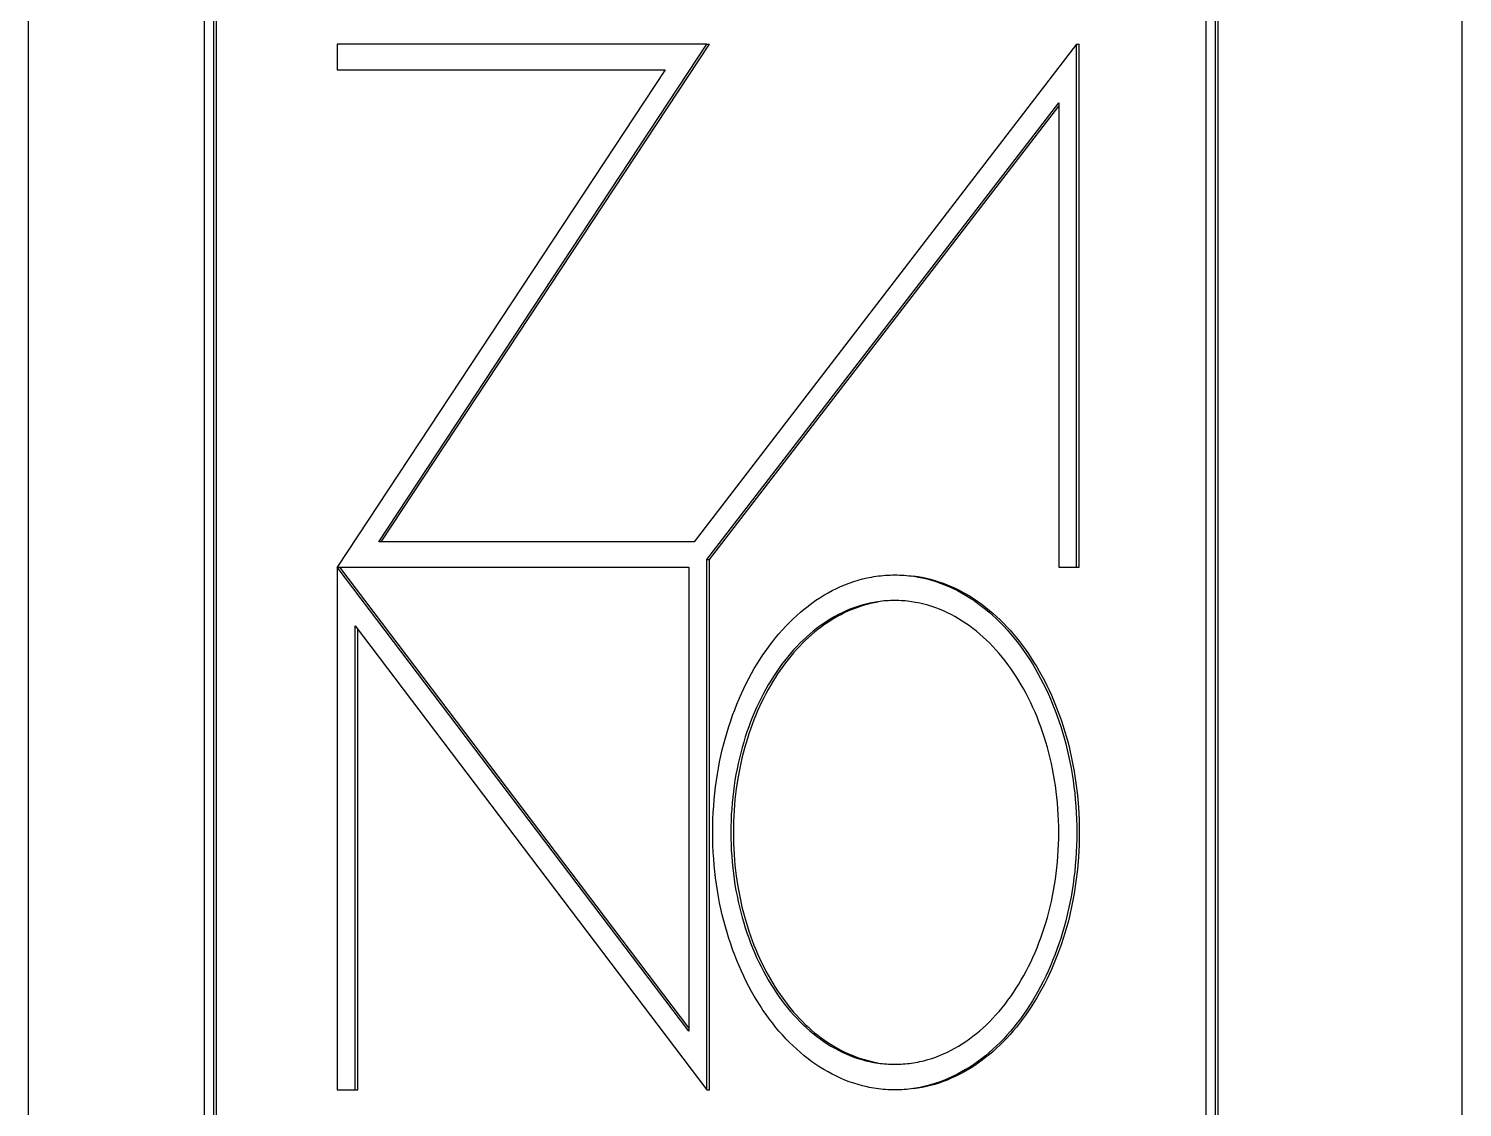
# Model space of a CAD drawing. Header units: millimetres. Extents: x -1480 to 5249, y -840 to 3860.
# Drawn here: x -692.42 to -658.32, y 3070.88 to 3096.53 of the extents above; entities that cross this region are included whole.
import ezdxf

# ---------------------------------------------------------------- set-up
doc = ezdxf.new("R2010")
doc.units = ezdxf.units.MM
doc.header["$MEASUREMENT"] = 0
doc.layers.add('Domyslna', color=7, linetype='Continuous', true_color=0x000000)
doc.layers.add('Utwórz2D linie widoczne', color=7, linetype='Continuous', true_color=0x000000)

msp = doc.modelspace()

# ---------------------------------------------------------------- linework, layer by layer
at = {"layer": 'Domyslna'}
msp.add_line((-658.316, 1852.612), (-658.316, 3114.012), dxfattribs=at)
at = {"layer": 'Utwórz2D linie widoczne'}
for p, q in [((-692.417, 3059.812), (-692.417, 3114.012)), ((-688.234, 3066.712), (-688.234, 3100.712)), ((-664.192, 3100.712), (-664.192, 3066.712)), ((-664.132, 3100.712), (-664.132, 3066.712)), ((-688.019, 3100.409), (-688.019, 3067.016)), ((-687.959, 3100.409), (-687.959, 3067.016)), ((-664.407, 3067.016), (-664.407, 3100.409)), ((-685.08, 3096.162), (-685.079, 3095.555)), ((-676.282, 3096.162), (-685.08, 3096.162)), ((-684.09, 3084.332), (-676.282, 3096.162)), ((-684.03, 3084.332), (-676.222, 3096.162)), ((-667.49, 3096.162), (-676.588, 3084.332)), ((-676.282, 3096.162), (-676.222, 3096.162)), ((-667.49, 3096.162), (-667.43, 3096.162)), ((-667.49, 3083.725), (-667.49, 3096.162)), ((-667.43, 3083.725), (-667.43, 3096.162)), ((-677.277, 3095.555), (-685.079, 3083.727)), ((-685.079, 3095.555), (-677.277, 3095.555)), ((-676.285, 3083.904), (-667.916, 3094.771)), ((-676.224, 3083.904), (-667.916, 3094.693)), ((-667.916, 3094.771), (-667.916, 3083.725)), ((-676.588, 3084.332), (-684.09, 3084.332)), ((-676.285, 3083.904), (-676.224, 3083.904)), ((-676.285, 3071.293), (-676.285, 3083.904)), ((-676.224, 3071.293), (-676.224, 3083.904)), ((-685.079, 3083.727), (-685.08, 3071.293)), ((-676.712, 3072.686), (-685.079, 3083.727)), ((-685.079, 3083.727), (-676.712, 3083.727)), ((-676.712, 3072.765), (-685.019, 3083.727)), ((-676.712, 3083.727), (-676.712, 3072.686)), ((-672.793, 3083.384), (-672.688, 3083.416)), ((-672.688, 3083.416), (-672.582, 3083.445)), ((-672.582, 3083.445), (-672.475, 3083.47)), ((-672.475, 3083.47), (-672.421, 3083.481)), ((-672.421, 3083.481), (-672.367, 3083.491)), ((-672.367, 3083.491), (-672.313, 3083.501)), ((-672.313, 3083.501), (-672.258, 3083.509)), ((-672.258, 3083.509), (-672.204, 3083.516)), ((-672.204, 3083.516), (-672.149, 3083.523)), ((-672.149, 3083.523), (-672.094, 3083.528)), ((-672.094, 3083.528), (-672.038, 3083.533)), ((-672.038, 3083.533), (-671.983, 3083.536)), ((-671.983, 3083.536), (-671.927, 3083.538)), ((-671.927, 3083.538), (-671.872, 3083.54)), ((-671.872, 3083.54), (-671.816, 3083.54)), ((-671.816, 3083.54), (-671.76, 3083.54)), ((-671.76, 3083.54), (-671.704, 3083.538)), ((-671.704, 3083.538), (-671.648, 3083.536)), ((-671.648, 3083.536), (-671.593, 3083.533)), ((-671.593, 3083.533), (-671.538, 3083.528)), ((-671.538, 3083.528), (-671.482, 3083.523)), ((-671.482, 3083.523), (-671.428, 3083.516)), ((-671.428, 3083.516), (-671.373, 3083.509)), ((-671.373, 3083.509), (-671.318, 3083.501)), ((-671.372, 3083.517), (-671.269, 3083.502)), ((-671.318, 3083.501), (-671.264, 3083.491)), ((-671.269, 3083.502), (-671.166, 3083.484)), ((-671.264, 3083.491), (-671.21, 3083.481)), ((-671.21, 3083.481), (-671.156, 3083.47)), ((-671.166, 3083.484), (-671.064, 3083.463)), ((-671.156, 3083.47), (-671.049, 3083.445)), ((-671.064, 3083.463), (-670.963, 3083.438)), ((-671.049, 3083.445), (-670.943, 3083.416)), ((-670.963, 3083.438), (-670.863, 3083.41)), ((-670.943, 3083.416), (-670.838, 3083.384)), ((-670.863, 3083.41), (-670.764, 3083.379)), ((-667.916, 3083.725), (-667.49, 3083.725)), ((-667.49, 3083.725), (-667.43, 3083.725)), ((-673.501, 3083.059), (-673.403, 3083.116)), ((-673.403, 3083.116), (-673.304, 3083.169)), ((-673.304, 3083.169), (-673.204, 3083.219)), ((-673.204, 3083.219), (-673.103, 3083.265)), ((-673.103, 3083.265), (-673.001, 3083.308)), ((-673.001, 3083.308), (-672.898, 3083.348)), ((-672.898, 3083.348), (-672.793, 3083.384)), ((-670.838, 3083.384), (-670.733, 3083.348)), ((-670.764, 3083.379), (-670.665, 3083.345)), ((-670.733, 3083.348), (-670.63, 3083.308)), ((-670.665, 3083.345), (-670.567, 3083.307)), ((-670.63, 3083.308), (-670.528, 3083.265)), ((-670.567, 3083.307), (-670.471, 3083.266)), ((-670.528, 3083.265), (-670.427, 3083.219)), ((-670.471, 3083.266), (-670.375, 3083.223)), ((-670.427, 3083.219), (-670.327, 3083.169)), ((-670.375, 3083.223), (-670.28, 3083.176)), ((-670.327, 3083.169), (-670.228, 3083.116)), ((-670.28, 3083.176), (-670.186, 3083.126)), ((-670.228, 3083.116), (-670.13, 3083.059)), ((-670.186, 3083.126), (-670.094, 3083.073)), ((-670.094, 3083.073), (-670.002, 3083.018)), ((-674.061, 3082.654), (-673.971, 3082.729)), ((-673.971, 3082.729), (-673.879, 3082.801)), ((-673.879, 3082.801), (-673.787, 3082.871)), ((-673.787, 3082.871), (-673.693, 3082.937)), ((-673.693, 3082.937), (-673.597, 3083)), ((-673.597, 3083), (-673.501, 3083.059)), ((-672.79, 3082.759), (-672.883, 3082.723)), ((-672.745, 3082.753), (-672.832, 3082.72)), ((-672.696, 3082.791), (-672.79, 3082.759)), ((-672.658, 3082.784), (-672.745, 3082.753)), ((-672.601, 3082.82), (-672.696, 3082.791)), ((-672.571, 3082.812), (-672.658, 3082.784)), ((-672.506, 3082.846), (-672.601, 3082.82)), ((-672.482, 3082.837), (-672.571, 3082.812)), ((-672.409, 3082.869), (-672.506, 3082.846)), ((-672.393, 3082.859), (-672.482, 3082.837)), ((-672.361, 3082.879), (-672.409, 3082.869)), ((-672.303, 3082.878), (-672.393, 3082.859)), ((-672.312, 3082.888), (-672.361, 3082.879)), ((-672.263, 3082.897), (-672.312, 3082.888)), ((-672.213, 3082.895), (-672.303, 3082.878)), ((-672.214, 3082.904), (-672.263, 3082.897)), ((-672.165, 3082.911), (-672.214, 3082.904)), ((-672.115, 3082.916), (-672.165, 3082.911)), ((-672.066, 3082.921), (-672.115, 3082.916)), ((-672.016, 3082.925), (-672.066, 3082.921)), ((-671.966, 3082.928), (-672.016, 3082.925)), ((-671.916, 3082.931), (-671.966, 3082.928)), ((-671.866, 3082.932), (-671.916, 3082.931)), ((-671.815, 3082.932), (-671.866, 3082.932)), ((-671.765, 3082.932), (-671.815, 3082.932)), ((-671.715, 3082.931), (-671.765, 3082.932)), ((-671.665, 3082.928), (-671.715, 3082.931)), ((-671.615, 3082.925), (-671.665, 3082.928)), ((-671.565, 3082.921), (-671.615, 3082.925)), ((-671.515, 3082.916), (-671.565, 3082.921)), ((-671.466, 3082.911), (-671.515, 3082.916)), ((-671.417, 3082.904), (-671.466, 3082.911)), ((-671.367, 3082.897), (-671.417, 3082.904)), ((-671.319, 3082.888), (-671.367, 3082.897)), ((-671.27, 3082.879), (-671.319, 3082.888)), ((-671.221, 3082.869), (-671.27, 3082.879)), ((-671.125, 3082.846), (-671.221, 3082.869)), ((-671.029, 3082.82), (-671.125, 3082.846)), ((-670.934, 3082.791), (-671.029, 3082.82)), ((-670.841, 3082.759), (-670.934, 3082.791)), ((-670.748, 3082.723), (-670.841, 3082.759)), ((-670.13, 3083.059), (-670.034, 3083)), ((-670.034, 3083), (-669.938, 3082.937)), ((-670.002, 3083.018), (-669.912, 3082.959)), ((-669.938, 3082.937), (-669.844, 3082.871)), ((-669.912, 3082.959), (-669.822, 3082.898)), ((-669.844, 3082.871), (-669.752, 3082.801)), ((-669.822, 3082.898), (-669.734, 3082.834)), ((-669.752, 3082.801), (-669.66, 3082.729)), ((-669.734, 3082.834), (-669.647, 3082.767)), ((-669.66, 3082.729), (-669.57, 3082.654)), ((-669.647, 3082.767), (-669.561, 3082.697)), ((-674.406, 3082.324), (-674.322, 3082.411)), ((-674.322, 3082.411), (-674.236, 3082.495)), ((-674.236, 3082.495), (-674.149, 3082.576)), ((-674.149, 3082.576), (-674.061, 3082.654)), ((-673.506, 3082.389), (-673.591, 3082.329)), ((-673.42, 3082.445), (-673.506, 3082.389)), ((-673.411, 3082.412), (-673.49, 3082.358)), ((-673.333, 3082.499), (-673.42, 3082.445)), ((-673.331, 3082.464), (-673.411, 3082.412)), ((-673.245, 3082.55), (-673.333, 3082.499)), ((-673.25, 3082.513), (-673.331, 3082.464)), ((-673.168, 3082.559), (-673.25, 3082.513)), ((-673.156, 3082.598), (-673.245, 3082.55)), ((-673.085, 3082.603), (-673.168, 3082.559)), ((-673.066, 3082.643), (-673.156, 3082.598)), ((-673.002, 3082.645), (-673.085, 3082.603)), ((-672.975, 3082.685), (-673.066, 3082.643)), ((-672.917, 3082.684), (-673.002, 3082.645)), ((-672.883, 3082.723), (-672.975, 3082.685)), ((-672.832, 3082.72), (-672.917, 3082.684)), ((-670.656, 3082.685), (-670.748, 3082.723)), ((-670.564, 3082.643), (-670.656, 3082.685)), ((-670.474, 3082.598), (-670.564, 3082.643)), ((-670.385, 3082.55), (-670.474, 3082.598)), ((-670.297, 3082.499), (-670.385, 3082.55)), ((-670.21, 3082.445), (-670.297, 3082.499)), ((-670.124, 3082.389), (-670.21, 3082.445)), ((-670.04, 3082.329), (-670.124, 3082.389)), ((-669.57, 3082.654), (-669.482, 3082.576)), ((-669.561, 3082.697), (-669.477, 3082.625)), ((-669.482, 3082.576), (-669.395, 3082.495)), ((-669.477, 3082.625), (-669.393, 3082.55)), ((-669.395, 3082.495), (-669.309, 3082.411)), ((-669.393, 3082.55), (-669.311, 3082.472)), ((-669.311, 3082.472), (-669.231, 3082.392)), ((-669.309, 3082.411), (-669.225, 3082.324)), ((-669.231, 3082.392), (-669.151, 3082.31)), ((-684.649, 3082.329), (-676.285, 3071.293)), ((-684.649, 3071.293), (-684.649, 3082.329)), ((-684.589, 3071.293), (-684.589, 3082.25)), ((-674.727, 3081.95), (-674.649, 3082.047)), ((-674.649, 3082.047), (-674.57, 3082.142)), ((-674.57, 3082.142), (-674.489, 3082.235)), ((-674.489, 3082.235), (-674.406, 3082.324)), ((-673.917, 3082.064), (-673.996, 3081.991)), ((-673.87, 3082.052), (-673.943, 3081.984)), ((-673.838, 3082.134), (-673.917, 3082.064)), ((-673.796, 3082.118), (-673.87, 3082.052)), ((-673.757, 3082.202), (-673.838, 3082.134)), ((-673.721, 3082.181), (-673.796, 3082.118)), ((-673.674, 3082.267), (-673.757, 3082.202)), ((-673.645, 3082.243), (-673.721, 3082.181)), ((-673.591, 3082.329), (-673.674, 3082.267)), ((-673.568, 3082.302), (-673.645, 3082.243)), ((-673.49, 3082.358), (-673.568, 3082.302)), ((-669.956, 3082.267), (-670.04, 3082.329)), ((-669.874, 3082.202), (-669.956, 3082.267)), ((-669.793, 3082.134), (-669.874, 3082.202)), ((-669.713, 3082.064), (-669.793, 3082.134)), ((-669.635, 3081.991), (-669.713, 3082.064)), ((-669.225, 3082.324), (-669.142, 3082.235)), ((-669.151, 3082.31), (-669.074, 3082.225)), ((-669.142, 3082.235), (-669.061, 3082.142)), ((-669.074, 3082.225), (-668.997, 3082.137)), ((-669.061, 3082.142), (-668.982, 3082.047)), ((-668.997, 3082.137), (-668.922, 3082.047)), ((-668.982, 3082.047), (-668.904, 3081.95)), ((-668.922, 3082.047), (-668.848, 3081.955)), ((-674.95, 3081.642), (-674.877, 3081.747)), ((-674.877, 3081.747), (-674.803, 3081.85)), ((-674.803, 3081.85), (-674.727, 3081.95)), ((-674.223, 3081.756), (-674.296, 3081.673)), ((-674.149, 3081.837), (-674.223, 3081.756)), ((-674.154, 3081.766), (-674.222, 3081.69)), ((-674.085, 3081.841), (-674.154, 3081.766)), ((-674.073, 3081.915), (-674.149, 3081.837)), ((-674.014, 3081.914), (-674.085, 3081.841)), ((-673.996, 3081.991), (-674.073, 3081.915)), ((-673.943, 3081.984), (-674.014, 3081.914)), ((-669.558, 3081.915), (-669.635, 3081.991)), ((-669.482, 3081.837), (-669.558, 3081.915)), ((-669.408, 3081.756), (-669.482, 3081.837)), ((-669.335, 3081.673), (-669.408, 3081.756)), ((-668.904, 3081.95), (-668.828, 3081.85)), ((-668.848, 3081.955), (-668.776, 3081.861)), ((-668.828, 3081.85), (-668.754, 3081.747)), ((-668.776, 3081.861), (-668.706, 3081.764)), ((-668.754, 3081.747), (-668.681, 3081.642)), ((-668.706, 3081.764), (-668.637, 3081.665)), ((-675.157, 3081.312), (-675.09, 3081.425)), ((-675.09, 3081.425), (-675.021, 3081.535)), ((-675.021, 3081.535), (-674.95, 3081.642)), ((-674.506, 3081.409), (-674.573, 3081.317)), ((-674.481, 3081.362), (-674.542, 3081.275)), ((-674.438, 3081.5), (-674.506, 3081.409)), ((-674.418, 3081.447), (-674.481, 3081.362)), ((-674.368, 3081.588), (-674.438, 3081.5)), ((-674.354, 3081.53), (-674.418, 3081.447)), ((-674.296, 3081.673), (-674.368, 3081.588)), ((-674.288, 3081.611), (-674.354, 3081.53)), ((-674.222, 3081.69), (-674.288, 3081.611)), ((-669.263, 3081.588), (-669.335, 3081.673)), ((-669.193, 3081.5), (-669.263, 3081.588)), ((-669.125, 3081.409), (-669.193, 3081.5)), ((-669.058, 3081.317), (-669.125, 3081.409)), ((-668.681, 3081.642), (-668.611, 3081.535)), ((-668.637, 3081.665), (-668.569, 3081.564)), ((-668.611, 3081.535), (-668.542, 3081.425)), ((-668.569, 3081.564), (-668.504, 3081.46)), ((-668.542, 3081.425), (-668.475, 3081.312)), ((-668.504, 3081.46), (-668.44, 3081.355)), ((-675.347, 3080.962), (-675.285, 3081.081)), ((-675.285, 3081.081), (-675.222, 3081.198)), ((-675.222, 3081.198), (-675.157, 3081.312)), ((-674.764, 3081.026), (-674.825, 3080.925)), ((-674.702, 3081.125), (-674.764, 3081.026)), ((-674.661, 3081.096), (-674.718, 3081.004)), ((-674.638, 3081.222), (-674.702, 3081.125)), ((-674.602, 3081.187), (-674.661, 3081.096)), ((-674.573, 3081.317), (-674.638, 3081.222)), ((-674.542, 3081.275), (-674.602, 3081.187)), ((-668.992, 3081.222), (-669.058, 3081.317)), ((-668.929, 3081.125), (-668.992, 3081.222)), ((-668.866, 3081.026), (-668.929, 3081.125)), ((-668.806, 3080.925), (-668.866, 3081.026)), ((-668.475, 3081.312), (-668.409, 3081.198)), ((-668.44, 3081.355), (-668.377, 3081.248)), ((-668.409, 3081.198), (-668.346, 3081.081)), ((-668.377, 3081.248), (-668.316, 3081.138)), ((-668.346, 3081.081), (-668.285, 3080.962)), ((-668.316, 3081.138), (-668.257, 3081.027)), ((-668.257, 3081.027), (-668.2, 3080.913)), ((-675.519, 3080.593), (-675.463, 3080.718)), ((-675.463, 3080.718), (-675.406, 3080.841)), ((-675.406, 3080.841), (-675.347, 3080.962)), ((-674.941, 3080.717), (-674.996, 3080.61)), ((-674.884, 3080.822), (-674.941, 3080.717)), ((-674.881, 3080.716), (-674.932, 3080.616)), ((-674.825, 3080.925), (-674.884, 3080.822)), ((-674.828, 3080.814), (-674.881, 3080.716)), ((-674.774, 3080.909), (-674.828, 3080.814)), ((-674.718, 3081.004), (-674.774, 3080.909)), ((-668.747, 3080.822), (-668.806, 3080.925)), ((-668.69, 3080.717), (-668.747, 3080.822)), ((-668.635, 3080.61), (-668.69, 3080.717)), ((-668.285, 3080.962), (-668.225, 3080.841)), ((-668.225, 3080.841), (-668.168, 3080.718)), ((-668.2, 3080.913), (-668.145, 3080.798)), ((-668.168, 3080.718), (-668.113, 3080.593)), ((-668.145, 3080.798), (-668.091, 3080.681)), ((-668.091, 3080.681), (-668.039, 3080.562)), ((-675.623, 3080.336), (-675.572, 3080.465)), ((-675.572, 3080.465), (-675.519, 3080.593)), ((-675.101, 3080.39), (-675.151, 3080.277)), ((-675.049, 3080.501), (-675.101, 3080.39)), ((-675.03, 3080.413), (-675.077, 3080.308)), ((-674.996, 3080.61), (-675.049, 3080.501)), ((-674.982, 3080.515), (-675.03, 3080.413)), ((-674.932, 3080.616), (-674.982, 3080.515)), ((-668.581, 3080.501), (-668.635, 3080.61)), ((-668.53, 3080.39), (-668.581, 3080.501)), ((-668.48, 3080.277), (-668.53, 3080.39)), ((-668.113, 3080.593), (-668.06, 3080.465)), ((-668.06, 3080.465), (-668.008, 3080.336)), ((-668.039, 3080.562), (-667.99, 3080.441)), ((-667.99, 3080.441), (-667.942, 3080.319)), ((-675.763, 3079.937), (-675.718, 3080.072)), ((-675.718, 3080.072), (-675.672, 3080.205)), ((-675.672, 3080.205), (-675.623, 3080.336)), ((-675.245, 3080.046), (-675.289, 3079.928)), ((-675.199, 3080.162), (-675.245, 3080.046)), ((-675.165, 3080.095), (-675.207, 3079.986)), ((-675.151, 3080.277), (-675.199, 3080.162)), ((-675.122, 3080.202), (-675.165, 3080.095)), ((-675.077, 3080.308), (-675.122, 3080.202)), ((-668.432, 3080.162), (-668.48, 3080.277)), ((-668.386, 3080.046), (-668.432, 3080.162)), ((-668.342, 3079.928), (-668.386, 3080.046)), ((-668.008, 3080.336), (-667.96, 3080.205)), ((-667.96, 3080.205), (-667.913, 3080.072)), ((-667.942, 3080.319), (-667.896, 3080.194)), ((-667.913, 3080.072), (-667.868, 3079.937)), ((-667.896, 3080.194), (-667.851, 3080.068)), ((-667.851, 3080.068), (-667.809, 3079.941)), ((-675.883, 3079.523), (-675.845, 3079.663)), ((-675.845, 3079.663), (-675.805, 3079.801)), ((-675.805, 3079.801), (-675.763, 3079.937)), ((-675.371, 3079.687), (-675.409, 3079.564)), ((-675.331, 3079.808), (-675.371, 3079.687)), ((-675.289, 3079.928), (-675.331, 3079.808)), ((-675.286, 3079.764), (-675.322, 3079.651)), ((-675.247, 3079.876), (-675.286, 3079.764)), ((-675.207, 3079.986), (-675.247, 3079.876)), ((-668.3, 3079.808), (-668.342, 3079.928)), ((-668.26, 3079.687), (-668.3, 3079.808)), ((-668.222, 3079.564), (-668.26, 3079.687)), ((-667.868, 3079.937), (-667.826, 3079.801)), ((-667.826, 3079.801), (-667.786, 3079.663)), ((-667.809, 3079.941), (-667.769, 3079.812)), ((-667.786, 3079.663), (-667.749, 3079.523)), ((-667.769, 3079.812), (-667.731, 3079.681)), ((-667.731, 3079.681), (-667.695, 3079.549)), ((-675.951, 3079.238), (-675.918, 3079.381)), ((-675.918, 3079.381), (-675.883, 3079.523)), ((-675.445, 3079.439), (-675.479, 3079.313)), ((-675.39, 3079.421), (-675.451, 3079.185)), ((-675.409, 3079.564), (-675.445, 3079.439)), ((-675.322, 3079.651), (-675.39, 3079.421)), ((-668.186, 3079.439), (-668.222, 3079.564)), ((-668.152, 3079.313), (-668.186, 3079.439)), ((-667.749, 3079.523), (-667.713, 3079.381)), ((-667.713, 3079.381), (-667.681, 3079.238)), ((-667.695, 3079.549), (-667.662, 3079.416)), ((-667.662, 3079.416), (-667.6, 3079.145)), ((-676.009, 3078.948), (-675.981, 3079.094)), ((-675.981, 3079.094), (-675.951, 3079.238)), ((-675.54, 3079.057), (-675.567, 3078.927)), ((-675.51, 3079.186), (-675.54, 3079.057)), ((-675.479, 3079.313), (-675.51, 3079.186)), ((-675.451, 3079.185), (-675.504, 3078.945)), ((-668.12, 3079.186), (-668.152, 3079.313)), ((-668.091, 3079.057), (-668.12, 3079.186)), ((-668.063, 3078.927), (-668.091, 3079.057)), ((-667.681, 3079.238), (-667.65, 3079.094)), ((-667.65, 3079.094), (-667.622, 3078.948)), ((-667.6, 3079.145), (-667.548, 3078.868)), ((-676.078, 3078.501), (-676.057, 3078.651)), ((-676.057, 3078.651), (-676.034, 3078.8)), ((-676.034, 3078.8), (-676.009, 3078.948)), ((-675.616, 3078.663), (-675.636, 3078.529)), ((-675.593, 3078.795), (-675.616, 3078.663)), ((-675.567, 3078.927), (-675.593, 3078.795)), ((-675.549, 3078.7), (-675.587, 3078.451)), ((-675.504, 3078.945), (-675.549, 3078.7)), ((-668.038, 3078.795), (-668.063, 3078.927)), ((-668.015, 3078.663), (-668.038, 3078.795)), ((-667.995, 3078.529), (-668.015, 3078.663)), ((-667.622, 3078.948), (-667.597, 3078.8)), ((-667.597, 3078.8), (-667.574, 3078.651)), ((-667.574, 3078.651), (-667.554, 3078.501)), ((-667.548, 3078.868), (-667.505, 3078.587)), ((-676.111, 3078.197), (-676.095, 3078.35)), ((-676.095, 3078.35), (-676.078, 3078.501)), ((-675.654, 3078.393), (-675.67, 3078.257)), ((-675.636, 3078.529), (-675.654, 3078.393)), ((-675.587, 3078.451), (-675.616, 3078.198)), ((-667.976, 3078.393), (-667.995, 3078.529)), ((-667.96, 3078.257), (-667.976, 3078.393)), ((-667.554, 3078.501), (-667.536, 3078.35)), ((-667.536, 3078.35), (-667.521, 3078.197)), ((-667.505, 3078.587), (-667.47, 3078.301)), ((-667.47, 3078.301), (-667.446, 3078.01)), ((-676.133, 3077.889), (-676.123, 3078.043)), ((-676.123, 3078.043), (-676.111, 3078.197)), ((-675.695, 3077.981), (-675.704, 3077.841)), ((-675.684, 3078.119), (-675.695, 3077.981)), ((-675.67, 3078.257), (-675.684, 3078.119)), ((-675.616, 3078.198), (-675.638, 3077.941)), ((-667.947, 3078.119), (-667.96, 3078.257)), ((-667.936, 3077.981), (-667.947, 3078.119)), ((-667.927, 3077.841), (-667.936, 3077.981)), ((-667.521, 3078.197), (-667.508, 3078.043)), ((-667.508, 3078.043), (-667.499, 3077.889)), ((-667.446, 3078.01), (-667.431, 3077.716)), ((-676.144, 3077.575), (-676.14, 3077.732)), ((-676.14, 3077.732), (-676.133, 3077.889)), ((-675.71, 3077.701), (-675.714, 3077.559)), ((-675.704, 3077.841), (-675.71, 3077.701)), ((-675.651, 3077.68), (-675.655, 3077.417)), ((-675.638, 3077.941), (-675.651, 3077.68)), ((-667.921, 3077.701), (-667.927, 3077.841)), ((-667.917, 3077.559), (-667.921, 3077.701)), ((-667.499, 3077.889), (-667.492, 3077.732)), ((-667.492, 3077.732), (-667.487, 3077.575)), ((-667.431, 3077.716), (-667.426, 3077.417)), ((-676.145, 3077.417), (-676.144, 3077.575)), ((-676.144, 3077.259), (-676.145, 3077.417)), ((-675.714, 3077.559), (-675.715, 3077.417)), ((-675.715, 3077.417), (-675.714, 3077.275)), ((-675.714, 3077.275), (-675.71, 3077.133)), ((-675.655, 3077.417), (-675.651, 3077.153)), ((-667.921, 3077.133), (-667.917, 3077.275)), ((-667.915, 3077.417), (-667.917, 3077.559)), ((-667.917, 3077.275), (-667.915, 3077.417)), ((-667.487, 3077.575), (-667.486, 3077.417)), ((-667.486, 3077.417), (-667.487, 3077.259)), ((-667.426, 3077.417), (-667.431, 3077.119)), ((-676.14, 3077.102), (-676.144, 3077.259)), ((-676.133, 3076.946), (-676.14, 3077.102)), ((-676.123, 3076.791), (-676.133, 3076.946)), ((-675.71, 3077.133), (-675.704, 3076.993)), ((-675.704, 3076.993), (-675.695, 3076.853)), ((-675.651, 3077.153), (-675.638, 3076.893)), ((-667.936, 3076.853), (-667.927, 3076.993)), ((-667.927, 3076.993), (-667.921, 3077.133)), ((-667.499, 3076.946), (-667.508, 3076.791)), ((-667.492, 3077.102), (-667.499, 3076.946)), ((-667.487, 3077.259), (-667.492, 3077.102)), ((-667.431, 3077.119), (-667.446, 3076.825)), ((-676.111, 3076.637), (-676.123, 3076.791)), ((-676.095, 3076.485), (-676.111, 3076.637)), ((-675.695, 3076.853), (-675.684, 3076.715)), ((-675.684, 3076.715), (-675.67, 3076.577)), ((-675.638, 3076.893), (-675.616, 3076.636)), ((-675.616, 3076.636), (-675.587, 3076.383)), ((-667.96, 3076.577), (-667.947, 3076.715)), ((-667.947, 3076.715), (-667.936, 3076.853)), ((-667.521, 3076.637), (-667.536, 3076.485)), ((-667.508, 3076.791), (-667.521, 3076.637)), ((-667.446, 3076.825), (-667.47, 3076.534)), ((-676.078, 3076.333), (-676.095, 3076.485)), ((-676.057, 3076.183), (-676.078, 3076.333)), ((-675.67, 3076.577), (-675.654, 3076.441)), ((-675.654, 3076.441), (-675.636, 3076.305)), ((-675.636, 3076.305), (-675.616, 3076.171)), ((-675.587, 3076.383), (-675.549, 3076.134)), ((-668.015, 3076.171), (-667.995, 3076.305)), ((-667.995, 3076.305), (-667.976, 3076.441)), ((-667.976, 3076.441), (-667.96, 3076.577)), ((-667.554, 3076.333), (-667.574, 3076.183)), ((-667.536, 3076.485), (-667.554, 3076.333)), ((-667.505, 3076.248), (-667.548, 3075.967)), ((-667.47, 3076.534), (-667.505, 3076.248)), ((-676.034, 3076.034), (-676.057, 3076.183)), ((-676.009, 3075.887), (-676.034, 3076.034)), ((-675.616, 3076.171), (-675.593, 3076.039)), ((-675.593, 3076.039), (-675.567, 3075.907)), ((-675.567, 3075.907), (-675.54, 3075.777)), ((-675.549, 3076.134), (-675.504, 3075.889)), ((-668.091, 3075.777), (-668.063, 3075.907)), ((-668.063, 3075.907), (-668.038, 3076.039)), ((-668.038, 3076.039), (-668.015, 3076.171)), ((-667.597, 3076.034), (-667.622, 3075.887)), ((-667.548, 3075.967), (-667.6, 3075.69)), ((-667.574, 3076.183), (-667.597, 3076.034)), ((-675.981, 3075.741), (-676.009, 3075.887)), ((-675.951, 3075.596), (-675.981, 3075.741)), ((-675.918, 3075.453), (-675.951, 3075.596)), ((-675.54, 3075.777), (-675.51, 3075.648)), ((-675.51, 3075.648), (-675.479, 3075.521)), ((-675.504, 3075.889), (-675.451, 3075.649)), ((-675.451, 3075.649), (-675.39, 3075.413)), ((-668.152, 3075.521), (-668.12, 3075.648)), ((-668.12, 3075.648), (-668.091, 3075.777)), ((-667.681, 3075.596), (-667.713, 3075.453)), ((-667.65, 3075.741), (-667.681, 3075.596)), ((-667.6, 3075.69), (-667.662, 3075.419)), ((-667.622, 3075.887), (-667.65, 3075.741)), ((-675.883, 3075.312), (-675.918, 3075.453)), ((-675.845, 3075.172), (-675.883, 3075.312)), ((-675.479, 3075.521), (-675.445, 3075.395)), ((-675.445, 3075.395), (-675.409, 3075.27)), ((-675.409, 3075.27), (-675.371, 3075.147)), ((-675.39, 3075.413), (-675.322, 3075.183)), ((-668.26, 3075.147), (-668.222, 3075.27)), ((-668.222, 3075.27), (-668.186, 3075.395)), ((-668.186, 3075.395), (-668.152, 3075.521)), ((-667.749, 3075.312), (-667.786, 3075.172)), ((-667.713, 3075.453), (-667.749, 3075.312)), ((-667.695, 3075.285), (-667.731, 3075.153)), ((-667.662, 3075.419), (-667.695, 3075.285)), ((-675.805, 3075.034), (-675.845, 3075.172)), ((-675.763, 3074.897), (-675.805, 3075.034)), ((-675.718, 3074.763), (-675.763, 3074.897)), ((-675.371, 3075.147), (-675.331, 3075.026)), ((-675.331, 3075.026), (-675.289, 3074.906)), ((-675.322, 3075.183), (-675.286, 3075.07)), ((-675.289, 3074.906), (-675.245, 3074.788)), ((-675.286, 3075.07), (-675.247, 3074.958)), ((-675.247, 3074.958), (-675.207, 3074.848)), ((-668.386, 3074.788), (-668.342, 3074.906)), ((-668.342, 3074.906), (-668.3, 3075.026)), ((-668.3, 3075.026), (-668.26, 3075.147)), ((-667.868, 3074.897), (-667.913, 3074.763)), ((-667.826, 3075.034), (-667.868, 3074.897)), ((-667.809, 3074.894), (-667.851, 3074.766)), ((-667.786, 3075.172), (-667.826, 3075.034)), ((-667.769, 3075.023), (-667.809, 3074.894)), ((-667.731, 3075.153), (-667.769, 3075.023)), ((-675.672, 3074.63), (-675.718, 3074.763)), ((-675.623, 3074.499), (-675.672, 3074.63)), ((-675.245, 3074.788), (-675.199, 3074.672)), ((-675.207, 3074.848), (-675.165, 3074.739)), ((-675.199, 3074.672), (-675.151, 3074.557)), ((-675.165, 3074.739), (-675.122, 3074.632)), ((-675.151, 3074.557), (-675.101, 3074.444)), ((-675.122, 3074.632), (-675.077, 3074.526)), ((-668.53, 3074.444), (-668.48, 3074.557)), ((-668.48, 3074.557), (-668.432, 3074.672)), ((-668.432, 3074.672), (-668.386, 3074.788)), ((-667.96, 3074.63), (-668.008, 3074.499)), ((-667.913, 3074.763), (-667.96, 3074.63)), ((-667.896, 3074.64), (-667.942, 3074.516)), ((-667.851, 3074.766), (-667.896, 3074.64)), ((-675.572, 3074.369), (-675.623, 3074.499)), ((-675.519, 3074.242), (-675.572, 3074.369)), ((-675.463, 3074.117), (-675.519, 3074.242)), ((-675.101, 3074.444), (-675.049, 3074.333)), ((-675.077, 3074.526), (-675.03, 3074.422)), ((-675.049, 3074.333), (-674.996, 3074.224)), ((-675.03, 3074.422), (-674.982, 3074.319)), ((-674.996, 3074.224), (-674.941, 3074.117)), ((-674.982, 3074.319), (-674.932, 3074.218)), ((-674.932, 3074.218), (-674.881, 3074.118)), ((-668.69, 3074.117), (-668.635, 3074.224)), ((-668.635, 3074.224), (-668.581, 3074.333)), ((-668.581, 3074.333), (-668.53, 3074.444)), ((-668.113, 3074.242), (-668.168, 3074.117)), ((-668.06, 3074.369), (-668.113, 3074.242)), ((-668.039, 3074.273), (-668.091, 3074.154)), ((-668.008, 3074.499), (-668.06, 3074.369)), ((-667.99, 3074.394), (-668.039, 3074.273)), ((-667.942, 3074.516), (-667.99, 3074.394)), ((-675.406, 3073.994), (-675.463, 3074.117)), ((-675.347, 3073.873), (-675.406, 3073.994)), ((-675.285, 3073.754), (-675.347, 3073.873)), ((-674.941, 3074.117), (-674.884, 3074.012)), ((-674.884, 3074.012), (-674.825, 3073.909)), ((-674.881, 3074.118), (-674.828, 3074.021)), ((-674.828, 3074.021), (-674.774, 3073.925)), ((-674.825, 3073.909), (-674.764, 3073.808)), ((-674.774, 3073.925), (-674.718, 3073.831)), ((-668.866, 3073.808), (-668.806, 3073.909)), ((-668.806, 3073.909), (-668.747, 3074.012)), ((-668.747, 3074.012), (-668.69, 3074.117)), ((-668.285, 3073.873), (-668.346, 3073.754)), ((-668.225, 3073.994), (-668.285, 3073.873)), ((-668.2, 3073.921), (-668.257, 3073.808)), ((-668.168, 3074.117), (-668.225, 3073.994)), ((-668.145, 3074.037), (-668.2, 3073.921)), ((-668.091, 3074.154), (-668.145, 3074.037)), ((-675.222, 3073.637), (-675.285, 3073.754)), ((-675.157, 3073.522), (-675.222, 3073.637)), ((-675.09, 3073.41), (-675.157, 3073.522)), ((-674.764, 3073.808), (-674.702, 3073.709)), ((-674.718, 3073.831), (-674.661, 3073.738)), ((-674.702, 3073.709), (-674.638, 3073.612)), ((-674.661, 3073.738), (-674.602, 3073.648)), ((-674.638, 3073.612), (-674.573, 3073.517)), ((-674.602, 3073.648), (-674.542, 3073.559)), ((-674.573, 3073.517), (-674.506, 3073.425)), ((-674.542, 3073.559), (-674.481, 3073.472)), ((-669.125, 3073.425), (-669.058, 3073.517)), ((-669.058, 3073.517), (-668.992, 3073.612)), ((-668.992, 3073.612), (-668.929, 3073.709)), ((-668.929, 3073.709), (-668.866, 3073.808)), ((-668.475, 3073.522), (-668.542, 3073.41)), ((-668.409, 3073.637), (-668.475, 3073.522)), ((-668.377, 3073.587), (-668.44, 3073.479)), ((-668.346, 3073.754), (-668.409, 3073.637)), ((-668.316, 3073.696), (-668.377, 3073.587)), ((-668.257, 3073.808), (-668.316, 3073.696)), ((-675.021, 3073.3), (-675.09, 3073.41)), ((-674.95, 3073.192), (-675.021, 3073.3)), ((-674.877, 3073.087), (-674.95, 3073.192)), ((-674.506, 3073.425), (-674.438, 3073.335)), ((-674.481, 3073.472), (-674.418, 3073.387)), ((-674.438, 3073.335), (-674.368, 3073.247)), ((-674.418, 3073.387), (-674.354, 3073.304)), ((-674.368, 3073.247), (-674.296, 3073.161)), ((-674.354, 3073.304), (-674.288, 3073.223)), ((-674.288, 3073.223), (-674.222, 3073.145)), ((-669.335, 3073.161), (-669.263, 3073.247)), ((-669.263, 3073.247), (-669.193, 3073.335)), ((-669.193, 3073.335), (-669.125, 3073.425)), ((-668.681, 3073.192), (-668.754, 3073.087)), ((-668.611, 3073.3), (-668.681, 3073.192)), ((-668.569, 3073.271), (-668.637, 3073.17)), ((-668.542, 3073.41), (-668.611, 3073.3)), ((-668.504, 3073.374), (-668.569, 3073.271)), ((-668.44, 3073.479), (-668.504, 3073.374)), ((-674.803, 3072.985), (-674.877, 3073.087)), ((-674.727, 3072.885), (-674.803, 3072.985)), ((-674.649, 3072.787), (-674.727, 3072.885)), ((-674.296, 3073.161), (-674.223, 3073.078)), ((-674.223, 3073.078), (-674.149, 3072.998)), ((-674.222, 3073.145), (-674.154, 3073.068)), ((-674.154, 3073.068), (-674.085, 3072.993)), ((-674.149, 3072.998), (-674.073, 3072.919)), ((-674.085, 3072.993), (-674.014, 3072.921)), ((-674.073, 3072.919), (-673.996, 3072.844)), ((-674.014, 3072.921), (-673.943, 3072.85)), ((-673.996, 3072.844), (-673.917, 3072.771)), ((-673.943, 3072.85), (-673.87, 3072.782)), ((-669.713, 3072.771), (-669.635, 3072.844)), ((-669.635, 3072.844), (-669.558, 3072.919)), ((-669.558, 3072.919), (-669.482, 3072.998)), ((-669.482, 3072.998), (-669.408, 3073.078)), ((-669.408, 3073.078), (-669.335, 3073.161)), ((-668.904, 3072.885), (-668.982, 3072.787)), ((-668.848, 3072.879), (-668.922, 3072.787)), ((-668.828, 3072.985), (-668.904, 3072.885)), ((-668.776, 3072.974), (-668.848, 3072.879)), ((-668.754, 3073.087), (-668.828, 3072.985)), ((-668.706, 3073.071), (-668.776, 3072.974)), ((-668.637, 3073.17), (-668.706, 3073.071)), ((-674.57, 3072.692), (-674.649, 3072.787)), ((-674.489, 3072.6), (-674.57, 3072.692)), ((-674.406, 3072.51), (-674.489, 3072.6)), ((-674.322, 3072.424), (-674.406, 3072.51)), ((-673.917, 3072.771), (-673.838, 3072.7)), ((-673.87, 3072.782), (-673.796, 3072.716)), ((-673.838, 3072.7), (-673.757, 3072.633)), ((-673.796, 3072.716), (-673.721, 3072.653)), ((-673.757, 3072.633), (-673.674, 3072.568)), ((-673.721, 3072.653), (-673.645, 3072.592)), ((-673.674, 3072.568), (-673.591, 3072.505)), ((-673.645, 3072.592), (-673.568, 3072.533)), ((-673.591, 3072.505), (-673.506, 3072.446)), ((-673.568, 3072.533), (-673.49, 3072.476)), ((-670.124, 3072.446), (-670.04, 3072.505)), ((-670.04, 3072.505), (-669.956, 3072.568)), ((-669.956, 3072.568), (-669.874, 3072.633)), ((-669.874, 3072.633), (-669.793, 3072.7)), ((-669.793, 3072.7), (-669.713, 3072.771)), ((-669.225, 3072.51), (-669.309, 3072.424)), ((-669.151, 3072.525), (-669.231, 3072.442)), ((-669.142, 3072.6), (-669.225, 3072.51)), ((-669.074, 3072.61), (-669.151, 3072.525)), ((-669.061, 3072.692), (-669.142, 3072.6)), ((-668.997, 3072.697), (-669.074, 3072.61)), ((-668.982, 3072.787), (-669.061, 3072.692)), ((-668.922, 3072.787), (-668.997, 3072.697)), ((-674.236, 3072.34), (-674.322, 3072.424)), ((-674.149, 3072.259), (-674.236, 3072.34)), ((-674.061, 3072.18), (-674.149, 3072.259)), ((-673.971, 3072.105), (-674.061, 3072.18)), ((-673.506, 3072.446), (-673.42, 3072.389)), ((-673.49, 3072.476), (-673.411, 3072.422)), ((-673.42, 3072.389), (-673.333, 3072.335)), ((-673.411, 3072.422), (-673.331, 3072.371)), ((-673.333, 3072.335), (-673.245, 3072.284)), ((-673.331, 3072.371), (-673.25, 3072.322)), ((-673.25, 3072.322), (-673.168, 3072.275)), ((-673.245, 3072.284), (-673.156, 3072.237)), ((-673.168, 3072.275), (-673.085, 3072.231)), ((-673.156, 3072.237), (-673.066, 3072.192)), ((-673.085, 3072.231), (-673.002, 3072.19)), ((-673.066, 3072.192), (-672.975, 3072.15)), ((-673.002, 3072.19), (-672.917, 3072.151)), ((-670.656, 3072.15), (-670.564, 3072.192)), ((-670.564, 3072.192), (-670.474, 3072.237)), ((-670.474, 3072.237), (-670.385, 3072.284)), ((-670.385, 3072.284), (-670.297, 3072.335)), ((-670.297, 3072.335), (-670.21, 3072.389)), ((-670.21, 3072.389), (-670.124, 3072.446)), ((-669.57, 3072.18), (-669.66, 3072.105)), ((-669.482, 3072.259), (-669.57, 3072.18)), ((-669.477, 3072.21), (-669.561, 3072.137)), ((-669.395, 3072.34), (-669.482, 3072.259)), ((-669.393, 3072.285), (-669.477, 3072.21)), ((-669.309, 3072.424), (-669.395, 3072.34)), ((-669.311, 3072.362), (-669.393, 3072.285)), ((-669.231, 3072.442), (-669.311, 3072.362)), ((-673.879, 3072.033), (-673.971, 3072.105)), ((-673.787, 3071.964), (-673.879, 3072.033)), ((-673.693, 3071.898), (-673.787, 3071.964)), ((-673.597, 3071.835), (-673.693, 3071.898)), ((-673.501, 3071.775), (-673.597, 3071.835)), ((-672.975, 3072.15), (-672.883, 3072.111)), ((-672.917, 3072.151), (-672.832, 3072.115)), ((-672.883, 3072.111), (-672.79, 3072.075)), ((-672.832, 3072.115), (-672.745, 3072.081)), ((-672.79, 3072.075), (-672.696, 3072.043)), ((-672.745, 3072.081), (-672.658, 3072.05)), ((-672.696, 3072.043), (-672.601, 3072.014)), ((-672.658, 3072.05), (-672.571, 3072.023)), ((-672.601, 3072.014), (-672.506, 3071.988)), ((-672.571, 3072.023), (-672.482, 3071.997)), ((-672.506, 3071.988), (-672.409, 3071.965)), ((-672.482, 3071.997), (-672.393, 3071.975)), ((-672.409, 3071.965), (-672.361, 3071.955)), ((-672.393, 3071.975), (-672.303, 3071.956)), ((-672.361, 3071.955), (-672.312, 3071.946)), ((-672.312, 3071.946), (-672.263, 3071.938)), ((-672.303, 3071.956), (-672.213, 3071.939)), ((-672.263, 3071.938), (-672.214, 3071.93)), ((-672.214, 3071.93), (-672.165, 3071.924)), ((-672.165, 3071.924), (-672.115, 3071.918)), ((-672.115, 3071.918), (-672.066, 3071.913)), ((-672.066, 3071.913), (-672.016, 3071.909)), ((-672.016, 3071.909), (-671.966, 3071.906)), ((-671.966, 3071.906), (-671.916, 3071.904)), ((-671.916, 3071.904), (-671.866, 3071.902)), ((-671.866, 3071.902), (-671.815, 3071.902)), ((-671.815, 3071.902), (-671.765, 3071.902)), ((-671.765, 3071.902), (-671.715, 3071.904)), ((-671.715, 3071.904), (-671.665, 3071.906)), ((-671.665, 3071.906), (-671.615, 3071.909)), ((-671.615, 3071.909), (-671.565, 3071.913)), ((-671.565, 3071.913), (-671.515, 3071.918)), ((-671.515, 3071.918), (-671.466, 3071.924)), ((-671.466, 3071.924), (-671.417, 3071.93)), ((-671.417, 3071.93), (-671.367, 3071.938)), ((-671.367, 3071.938), (-671.319, 3071.946)), ((-671.319, 3071.946), (-671.27, 3071.955)), ((-671.27, 3071.955), (-671.221, 3071.965)), ((-671.221, 3071.965), (-671.125, 3071.988)), ((-671.125, 3071.988), (-671.029, 3072.014)), ((-671.029, 3072.014), (-670.934, 3072.043)), ((-670.934, 3072.043), (-670.841, 3072.075)), ((-670.841, 3072.075), (-670.748, 3072.111)), ((-670.748, 3072.111), (-670.656, 3072.15)), ((-670.034, 3071.835), (-670.13, 3071.775)), ((-670.002, 3071.817), (-670.094, 3071.761)), ((-669.938, 3071.898), (-670.034, 3071.835)), ((-669.912, 3071.875), (-670.002, 3071.817)), ((-669.844, 3071.964), (-669.938, 3071.898)), ((-669.822, 3071.937), (-669.912, 3071.875)), ((-669.752, 3072.033), (-669.844, 3071.964)), ((-669.734, 3072.001), (-669.822, 3071.937)), ((-669.66, 3072.105), (-669.752, 3072.033)), ((-669.647, 3072.068), (-669.734, 3072.001)), ((-669.561, 3072.137), (-669.647, 3072.068)), ((-673.403, 3071.719), (-673.501, 3071.775)), ((-673.304, 3071.665), (-673.403, 3071.719)), ((-673.204, 3071.616), (-673.304, 3071.665)), ((-673.103, 3071.569), (-673.204, 3071.616)), ((-673.001, 3071.526), (-673.103, 3071.569)), ((-672.898, 3071.487), (-673.001, 3071.526)), ((-672.793, 3071.451), (-672.898, 3071.487)), ((-670.733, 3071.487), (-670.838, 3071.451)), ((-670.665, 3071.49), (-670.764, 3071.455)), ((-670.63, 3071.526), (-670.733, 3071.487)), ((-670.567, 3071.527), (-670.665, 3071.49)), ((-670.528, 3071.569), (-670.63, 3071.526)), ((-670.471, 3071.568), (-670.567, 3071.527)), ((-670.427, 3071.616), (-670.528, 3071.569)), ((-670.375, 3071.612), (-670.471, 3071.568)), ((-670.327, 3071.665), (-670.427, 3071.616)), ((-670.28, 3071.658), (-670.375, 3071.612)), ((-670.228, 3071.719), (-670.327, 3071.665)), ((-670.186, 3071.708), (-670.28, 3071.658)), ((-670.13, 3071.775), (-670.228, 3071.719)), ((-670.094, 3071.761), (-670.186, 3071.708)), ((-685.08, 3071.293), (-684.649, 3071.293)), ((-684.649, 3071.293), (-684.589, 3071.293)), ((-676.285, 3071.293), (-676.224, 3071.293)), ((-672.688, 3071.418), (-672.793, 3071.451)), ((-672.582, 3071.389), (-672.688, 3071.418)), ((-672.475, 3071.364), (-672.582, 3071.389)), ((-672.421, 3071.353), (-672.475, 3071.364)), ((-672.367, 3071.343), (-672.421, 3071.353)), ((-672.313, 3071.334), (-672.367, 3071.343)), ((-672.258, 3071.325), (-672.313, 3071.334)), ((-672.204, 3071.318), (-672.258, 3071.325)), ((-672.149, 3071.312), (-672.204, 3071.318)), ((-672.094, 3071.306), (-672.149, 3071.312)), ((-672.038, 3071.302), (-672.094, 3071.306)), ((-671.983, 3071.298), (-672.038, 3071.302)), ((-671.927, 3071.296), (-671.983, 3071.298)), ((-671.872, 3071.294), (-671.927, 3071.296)), ((-671.816, 3071.294), (-671.872, 3071.294)), ((-671.76, 3071.294), (-671.816, 3071.294)), ((-671.704, 3071.296), (-671.76, 3071.294)), ((-671.648, 3071.298), (-671.704, 3071.296)), ((-671.593, 3071.302), (-671.648, 3071.298)), ((-671.538, 3071.306), (-671.593, 3071.302)), ((-671.482, 3071.312), (-671.538, 3071.306)), ((-671.428, 3071.318), (-671.482, 3071.312)), ((-671.373, 3071.325), (-671.428, 3071.318)), ((-671.318, 3071.334), (-671.373, 3071.325)), ((-671.269, 3071.332), (-671.372, 3071.317)), ((-671.264, 3071.343), (-671.318, 3071.334)), ((-671.166, 3071.35), (-671.269, 3071.332)), ((-671.21, 3071.353), (-671.264, 3071.343)), ((-671.156, 3071.364), (-671.21, 3071.353)), ((-671.064, 3071.371), (-671.166, 3071.35)), ((-671.049, 3071.389), (-671.156, 3071.364)), ((-670.963, 3071.396), (-671.064, 3071.371)), ((-670.943, 3071.418), (-671.049, 3071.389)), ((-670.863, 3071.424), (-670.963, 3071.396)), ((-670.838, 3071.451), (-670.943, 3071.418)), ((-670.764, 3071.455), (-670.863, 3071.424))]:
    msp.add_line(p, q, dxfattribs=at)

doc.saveas('drawing.dxf')
